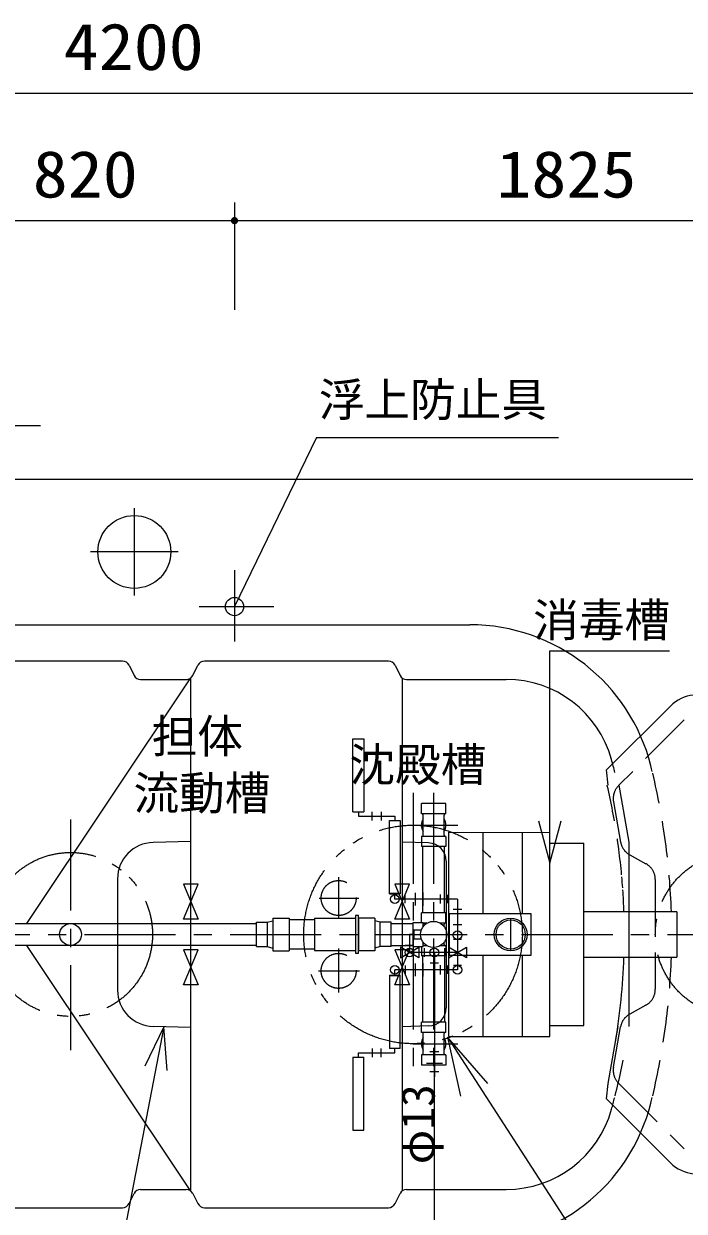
# Model space of a CAD drawing. Units: millimetres, scale not verified. Extents: x -14850 to 14850, y -10500 to 10500.
# Drawn here: x -8421 to -6608, y 15 to 3275 of the extents above; entities that cross this region are included whole.
import ezdxf
from ezdxf.enums import TextEntityAlignment as Align

# ---------------------------------------------------------------- set-up
doc = ezdxf.new("R2010")
doc.units = ezdxf.units.MM
doc.header["$LTSCALE"] = 50
for name, pattern in [('CHAIN1', [8, 5, -1, 1, -1]), ('DASHED2', [3, 2, -1]), ('DASHED3', [4, 3, -1]), ('DOUBLE_CHAIN1', [8.8, 5, -1, 0.6, -0.6, 0.6, -1]), ('LONG_DASHED1', [7, 6, -1])]:
    doc.linetypes.add(name, pattern=pattern)
doc.layers.add('0-1_機器', color=3, linetype='Continuous', lineweight=25)
doc.layers.add('0-2_製作', color=5, linetype='Continuous', lineweight=25)
doc.styles.add('ＭＳ ゴシック', font='')
doc.styles.get('ＭＳ ゴシック').set_extended_font_data('MS Gothic')

msp = doc.modelspace()

# ---------------------------------------------------------------- linework, layer by layer
at = {"layer": '0-1_機器', "color": 4}
for q in [(-7842.21, 1674.86), (-6953.12, 2139.33)]:
    msp.add_line((-7617.36, 2139.33), q, dxfattribs=at)
at = {"layer": '0-1_機器', "color": 2}
msp.add_line((-10217.21, 2024.86), (-6017.21, 2024.86), dxfattribs=at)
at = {"layer": '0-1_機器', "color": 2, "linetype": 'CHAIN1'}
for p, q in [((-8117.21, 1944.86), (-8117.21, 1704.86)), ((-7997.21, 1824.86), (-8237.21, 1824.86))]:
    msp.add_line(p, q, dxfattribs=at)
at = {"layer": '0-1_機器', "color": 7}
for p, q in [((-7842.21, 1775.07), (-7842.21, 1578.58)), ((-7939.53, 1674.86), (-7734.39, 1674.86))]:
    msp.add_line(p, q, dxfattribs=at)
at = {"layer": '0-1_機器'}
for p, q in [((-9643.12, 1624.86), (-7195.99, 1624.86)), ((-6976.43, 494.71), (-6976.43, 1553.33)), ((-6976.43, 1553.33), (-6648.74, 1553.33)), ((-8149.57, 1524.86), (-8714.85, 1524.86)), ((-8131.68, 1513.81), (-8117.74, 1485.92)), ((-7956.68, 1485.92), (-7942.74, 1513.81)), ((-7419.57, 1524.86), (-7924.85, 1524.86)), ((-7401.68, 1513.81), (-7387.74, 1485.92)), ((-8412.19, 804.86), (-7962.21, 1479.14)), ((-8099.85, 1474.86), (-7971.24, 1474.86)), ((-7962.21, 70.59), (-7962.21, 1479.14)), ((-7382.21, 1479.14), (-7382.21, 70.59)), ((-7369.85, 1474.86), (-7096.52, 1474.86)), ((-7517.21, 1111.86), (-7517.21, 1311.86)), ((-7517.21, 1311.86), (-7487.21, 1311.86)), ((-7487.21, 1311.86), (-7487.21, 1111.86)), ((-6759.17, 1027.88), (-6786.77, 1184.41)), ((-7517.21, 1111.86), (-7487.21, 1111.86)), ((-7502.21, 1111.86), (-7502.21, 1099.86)), ((-7464.71, 1087.86), (-7464.71, 1111.86)), ((-7439.71, 1111.86), (-7439.71, 1087.86)), ((-7262.21, 1133.86), (-7329.21, 1133.86)), ((-7329.21, 1105.77), (-7329.21, 1133.86)), ((-7262.21, 1105.77), (-7262.21, 1133.86)), ((-7502.21, 1099.86), (-7402.21, 1099.86)), ((-7417.21, 886.36), (-7417.21, 1087.86)), ((-7417.21, 1087.86), (-7387.21, 1087.86)), ((-7402.21, 1099.86), (-7402.21, 1087.86)), ((-7387.21, 1087.86), (-7387.21, 886.36)), ((-7262.21, 1105.77), (-7329.21, 1105.77)), ((-7324.31, 1047.06), (-7324.31, 1102.67)), ((-7267.11, 1047.06), (-7267.11, 1102.67)), ((-7329.21, 1043.96), (-7329.21, 1015.86)), ((-7262.21, 1043.96), (-7329.21, 1043.96)), ((-7262.21, 1043.96), (-7262.21, 1015.86)), ((-7254.18, 1055.33), (-6976.43, 1055.02)), ((-7254.18, 494.39), (-7254.18, 1055.33)), ((-7160.17, 832.36), (-7160.17, 1055.23)), ((-7052.77, 1055.1), (-7052.77, 832.36)), ((-7962.21, 1030.13), (-8065.83, 1027.41)), ((-7309.9, 1026.14), (-7382.21, 1028.03)), ((-7262.21, 1015.86), (-7329.21, 1015.86)), ((-7325.71, 833.86), (-7325.71, 1015.86)), ((-7265.71, 833.86), (-7265.71, 1015.86)), ((-6976.43, 1025.02), (-6883.27, 1025.02)), ((-6883.27, 524.71), (-6883.27, 1025.02)), ((-6759.17, 521.85), (-6759.17, 1027.88)), ((-7261.21, 976.16), (-7261.21, 573.57)), ((-8163.21, 927.45), (-8163.21, 622.28)), ((-7417.21, 887.86), (-7387.21, 887.86)), ((-7417.21, 886.36), (-7387.21, 886.36)), ((-7402.21, 871.86), (-7402.21, 886.36)), ((-7374.15, 860.36), (-7374.15, 883.36)), ((-7346.21, 889.36), (-7346.21, 854.36)), ((-7325.21, 890.36), (-7325.21, 853.36)), ((-7278.21, 884.36), (-7278.21, 859.36)), ((-7258.21, 883.36), (-7258.21, 860.36)), ((-7230.21, 871.86), (-7402.21, 871.86)), ((-7230.21, 871.86), (-7230.21, 677.86)), ((-7737.21, 819.86), (-7692.21, 819.86)), ((-7737.21, 819.86), (-7737.21, 729.86)), ((-7692.21, 819.86), (-7692.21, 729.86)), ((-7622.21, 819.36), (-7509.71, 819.36)), ((-7622.21, 819.36), (-7622.21, 730.36)), ((-7502.21, 722.86), (-7502.21, 826.86)), ((-7457.21, 819.86), (-7502.21, 819.86)), ((-7457.21, 819.86), (-7457.21, 729.86)), ((-7262.21, 833.86), (-7329.21, 833.86)), ((-7329.21, 807.61), (-7329.21, 833.86)), ((-7262.21, 805.77), (-7262.21, 833.86)), ((-7252.18, 717.36), (-7252.18, 832.36)), ((-7252.18, 832.36), (-7029.18, 832.36)), ((-7241.71, 843.86), (-7218.71, 843.86)), ((-7029.18, 832.36), (-7029.18, 717.36)), ((-6628.46, 837.36), (-6883.27, 837.36)), ((-6628.46, 837.36), (-6628.46, 712.36)), ((-9740.21, 804.86), (-7782.21, 804.86)), ((-7782.21, 741.36), (-7782.21, 808.36)), ((-7752.21, 808.36), (-7752.21, 741.36)), ((-7622.21, 814.86), (-7692.21, 814.86)), ((-7442.21, 741.36), (-7442.21, 808.36)), ((-7412.21, 741.36), (-7412.21, 808.36)), ((-7412.21, 804.86), (-7351.71, 804.86)), ((-7351.71, 742.11), (-7351.71, 807.31)), ((-7351.41, 807.61), (-7324.21, 807.61)), ((-7324.21, 796.68), (-7324.21, 807.61)), ((-7313.96, 805.77), (-7324.21, 805.77)), ((-7324.21, 805.36), (-7314.62, 805.36)), ((-7262.21, 805.77), (-7277.46, 805.77)), ((-7267.11, 796.54), (-7267.11, 802.67)), ((-7218.71, 800.86), (-7241.71, 800.86)), ((-7361.71, 774.86), (-7361.71, 725.36)), ((-7349.71, 774.86), (-7361.71, 774.86)), ((-7267.11, 747.06), (-7267.11, 753.19)), ((-7219.21, 760.86), (-7241.21, 760.86)), ((-7782.21, 744.86), (-9740.21, 744.86)), ((-7962.21, 70.59), (-8412.19, 744.86)), ((-7737.21, 729.86), (-7692.21, 729.86)), ((-7622.21, 734.86), (-7692.21, 734.86)), ((-7622.21, 730.36), (-7509.71, 730.36)), ((-7502.21, 722.86), (-7509.71, 722.86)), ((-7457.21, 729.86), (-7502.21, 729.86)), ((-7412.21, 744.86), (-7351.71, 744.86)), ((-7351.71, 744.4), (-7373.71, 744.4)), ((-7230.21, 725.36), (-7361.71, 725.36)), ((-7329.21, 742.11), (-7329.21, 715.86)), ((-7324.21, 744.36), (-7314.62, 744.36)), ((-7313.96, 743.96), (-7324.21, 743.96)), ((-7321.71, 736.86), (-7321.71, 713.86)), ((-7293.71, 725.36), (-7293.71, 383.91)), ((-7262.21, 743.96), (-7277.46, 743.96)), ((-7265.71, 736.86), (-7265.71, 533.86)), ((-7262.21, 743.96), (-7262.21, 715.86)), ((-7029.18, 717.36), (-7252.18, 717.36)), ((-7160.17, 494.5), (-7160.17, 717.36)), ((-7052.77, 717.36), (-7052.77, 494.62)), ((-7374.15, 689.36), (-7374.15, 666.36)), ((-7346.21, 695.36), (-7346.21, 660.36)), ((-7329.32, 690.39), (-7329.32, 690.36)), ((-7262.21, 715.86), (-7329.21, 715.86)), ((-7325.71, 533.86), (-7325.71, 715.86)), ((-7325.21, 696.36), (-7325.21, 659.36)), ((-7305.21, 697.36), (-7282.21, 697.36)), ((-7278.21, 690.36), (-7278.21, 665.36)), ((-7258.21, 689.36), (-7258.21, 666.36)), ((-7219.21, 689.86), (-7241.21, 689.86)), ((-6883.27, 712.36), (-6628.46, 712.36)), ((-7417.21, 663.36), (-7417.21, 461.86)), ((-7417.21, 663.36), (-7387.21, 663.36)), ((-7417.21, 661.86), (-7387.21, 661.86)), ((-7230.21, 677.86), (-7402.21, 677.86)), ((-7402.21, 663.36), (-7402.21, 677.86)), ((-7387.21, 461.86), (-7387.21, 663.36)), ((-7962.21, 519.6), (-8065.83, 522.31)), ((-7309.9, 523.59), (-7382.21, 521.69)), ((-7262.21, 533.86), (-7329.21, 533.86)), ((-7329.21, 505.77), (-7329.21, 533.86)), ((-7262.21, 505.77), (-7262.21, 533.86)), ((-6976.43, 524.71), (-6883.27, 524.71)), ((-8035.75, 521.53), (-8263.31, -657.85)), ((-7262.21, 505.77), (-7329.21, 505.77)), ((-7324.31, 447.06), (-7324.31, 502.67)), ((-7267.11, 447.06), (-7267.11, 502.67)), ((-7257.67, 493.12), (-7221.93, 330.69)), ((-7146.81, 365.56), (-7257.67, 493.12)), ((-7257.67, 493.12), (-6711.21, -352.92)), ((-7254.18, 494.39), (-6976.43, 494.71)), ((-7464.71, 461.86), (-7464.71, 437.86)), ((-7439.71, 437.86), (-7439.71, 461.86)), ((-7387.21, 461.86), (-7417.21, 461.86)), ((-7402.21, 449.86), (-7402.21, 461.86)), ((-7517.21, 437.86), (-7517.21, 237.86)), ((-7517.21, 437.86), (-7487.21, 437.86)), ((-7502.21, 437.86), (-7502.21, 449.86)), ((-7502.21, 449.86), (-7402.21, 449.86)), ((-7487.21, 237.86), (-7487.21, 437.86)), ((-7329.21, 443.96), (-7329.21, 415.86)), ((-7262.21, 443.96), (-7329.21, 443.96)), ((-7305.71, 453.51), (-7281.71, 453.51)), ((-7262.21, 443.96), (-7262.21, 415.86)), ((-7262.21, 415.86), (-7329.21, 415.86)), ((-7315.71, 421.51), (-7271.71, 421.51)), ((-7305.71, 398.51), (-7281.71, 398.51)), ((-7517.21, 237.86), (-7487.21, 237.86)), ((-8099.85, 74.86), (-7974.57, 74.86)), ((-7369.85, 74.86), (-7096.52, 74.86)), ((-8131.68, 35.92), (-8117.74, 63.81)), ((-7956.68, 63.81), (-7942.74, 35.92)), ((-7401.68, 35.92), (-7387.74, 63.81)), ((-8714.85, 24.86), (-8149.57, 24.86)), ((-7924.85, 24.86), (-7419.57, 24.86))]:
    msp.add_line(p, q, dxfattribs=at)
at = {"layer": '0-1_機器', "linetype": 'DASHED3'}
for p, q in [((-6607.85, 1363.62), (-6788.2, 1183.27)), ((-6802.08, 1139.23), (-6782.56, 1028.49)), ((-6757.36, 993.33), (-6713.17, 969.1)), ((-6687.21, 925.26), (-6687.21, 624.47)), ((-6713.17, 580.63), (-6757.36, 556.4)), ((-6802.08, 410.5), (-6782.56, 521.24)), ((-6788.2, 366.46), (-6607.85, 186.1))]:
    msp.add_line(p, q, dxfattribs=at)
at = {"layer": '0-1_機器', "linetype": 'CHAIN1'}
for p, q in [((-7352.21, 1163.48), (-7352.21, 383.91)), ((-7295.71, 1163.48), (-7295.71, 383.91)), ((-8292.21, 1090.23), (-8292.21, 457.16)), ((-7352.44, 1074.86), (-7229.22, 1074.86)), ((-7556.42, 931.87), (-7556.42, 818.16)), ((-7609.97, 874.86), (-7500.94, 874.86)), ((-7084.18, 729.86), (-7084.18, 819.86)), ((-10254.09, 774.86), (-6028.95, 774.86)), ((-7556.42, 736.56), (-7556.42, 615.87)), ((-7611.98, 674.86), (-7498.94, 674.86)), ((-7352.44, 474.86), (-7229.22, 474.86))]:
    msp.add_line(p, q, dxfattribs=at)
at = {"layer": '0-1_機器', "linetype": 'LONG_DASHED1'}
for p, q in [((-7402.21, 887.86), (-7402.21, 886.36)), ((-7502.21, 819.86), (-7502.21, 729.86)), ((-7293.71, 527.05), (-7293.71, 398.51))]:
    msp.add_line(p, q, dxfattribs=at)
at = {"layer": '0-1_機器'}
for points in [[(-8786.76, 774.86), (-9081.99, 2172.18), (-8375.11, 2172.18)], [(-6816.77, 1184.41), (-6821.39, 1226.45), (-6646.03, 1401.81)], [(-7007.49, 1086.74), (-6976.43, 970.83), (-6945.37, 1086.74)], [(-7502.21, 826.86), (-7509.71, 826.86), (-7509.71, 722.86)], [(-7782.21, 808.36), (-7752.21, 808.36), (-7737.21, 812.36)], [(-7412.21, 808.36), (-7442.21, 808.36), (-7457.21, 812.36)], [(-7329.53, 786.86), (-7349.71, 786.86), (-7349.71, 762.86), (-7329.53, 762.86)], [(-7351.71, 742.11), (-7324.21, 742.11), (-7324.21, 753.05)], [(-7782.21, 741.36), (-7752.21, 741.36), (-7737.21, 737.36)], [(-7412.21, 741.36), (-7442.21, 741.36), (-7457.21, 737.36)], [(-6646.03, 147.92), (-6821.39, 323.28), (-6816.77, 365.32), (-6789.17, 521.85)], [(-8027.21, 401.83), (-8035.75, 521.53), (-8088.21, 413.6)]]:
    msp.add_lwpolyline(points, dxfattribs=at)
for points in [[(-7942.21, 912.86), (-7982.21, 912.86), (-7942.21, 816.86), (-7982.21, 816.86)], [(-7362.21, 912.86), (-7402.21, 912.86), (-7362.21, 816.86), (-7402.21, 816.86)], [(-7942.21, 732.86), (-7982.21, 732.86), (-7942.21, 636.86), (-7982.21, 636.86)], [(-7362.21, 732.86), (-7402.21, 732.86), (-7362.21, 636.86), (-7402.21, 636.86)], [(-7336.71, 710.36), (-7386.71, 740.36), (-7386.71, 710.36), (-7336.71, 740.36)], [(-7205.21, 710.36), (-7255.21, 740.36), (-7255.21, 710.36), (-7205.21, 740.36)]]:
    msp.add_lwpolyline(points, close=True, dxfattribs=at)
at = {"layer": '0-1_機器', "color": 6}
msp.add_lwpolyline([(-5922.83, -30.79), (-7293.71, -30.79), (-7293.71, 421.51)], dxfattribs=at)
at = {"layer": '0-1_機器', "color": 2}
msp.add_circle((-8117.21, 1824.86), 100, dxfattribs=at)
at = {"layer": '0-1_機器', "color": 7}
msp.add_circle((-7842.21, 1674.86), 25, dxfattribs=at)
at = {"layer": '0-1_機器', "linetype": 'DOUBLE_CHAIN1'}
for centre, radius in [((-7352.21, 774.86), 300), ((-8292.21, 774.86), 225), ((-7556.42, 874.86), 48), ((-7556.42, 674.86), 48)]:
    msp.add_circle(centre, radius, dxfattribs=at)
at = {"layer": '0-1_機器', "linetype": 'CHAIN1'}
msp.add_circle((-6462.21, 774.86), 225, dxfattribs=at)
at = {"layer": '0-1_機器'}
for centre, radius in [((-7402.21, 871.86), 12), ((-7084.18, 774.86), 45), ((-8292.21, 774.86), 30), ((-7295.71, 774.86), 35.89), ((-7230.21, 772.86), 12), ((-7084.18, 774.86), 40), ((-7361.71, 725.36), 12), ((-7293.71, 725.36), 12), ((-7402.21, 677.86), 12), ((-7230.21, 677.86), 12)]:
    msp.add_circle(centre, radius, dxfattribs=at)
for centre, radius, start, end in [((-7195.99, 1112.86), 512, 14.09413, 90), ((-8149.57, 1504.86), 20, 26.56505, 90), ((-7924.85, 1504.86), 20, 90, 153.43494), ((-7419.57, 1504.86), 20, 26.56505, 90), ((-8099.85, 1494.86), 20, 206.56503, 270), ((-7974.57, 1494.86), 20, 270, 333.43494), ((-7369.85, 1494.86), 20, 206.56503, 270), ((-7096.52, 1174.86), 300, 15.466, 90), ((-6572.49, 1328.27), 104, 95.38419, 135), ((-8542.21, 774.86), 1800, 14.29152, 15.466), ((-8542.21, 774.86), 1900, 13.62047, 14.09413), ((-7295.71, 1074.86), 33.5, 148.62476, 211.37523), ((-7327.41, 1102.67), 3.1, 0, 90), ((-7264.01, 1102.67), 3.1, 90, 180), ((-7295.71, 1074.86), 33.5, 328.62476, 31.37523), ((-7327.41, 1047.06), 3.1, 270, 0), ((-7264.01, 1047.06), 3.1, 180, 270), ((-8063.21, 927.45), 100, 91.5, 180), ((-7311.21, 976.16), 50, 0, 88.5), ((-8572.21, 774.86), 1800, 4.06488, 5.04387), ((-8572.21, 774.86), 1800, 1.98982, 3.90573), ((-7351.41, 807.31), 0.3, 90, 180), ((-7264.01, 802.67), 3.1, 90, 180), ((-7264.01, 747.06), 3.1, 180, 270), ((-8572.21, 774.86), 1800, 350.53392, 358.01016), ((-8063.21, 622.28), 100, 180, 268.5), ((-7311.21, 573.57), 50, 271.5, 0), ((-7295.71, 474.86), 33.5, 148.62476, 211.37523), ((-7327.41, 502.67), 3.1, 0, 90), ((-7264.01, 502.67), 3.1, 90, 180), ((-7295.71, 474.86), 33.5, 328.62476, 31.37523), ((-7327.41, 447.06), 3.1, 270, 0), ((-7264.01, 447.06), 3.1, 180, 270), ((-8542.21, 774.86), 1800, 344.53398, 345.60722), ((-8542.21, 774.86), 1900, 345.90585, 346.37952), ((-7195.99, 436.86), 512, 270, 345.90585), ((-7096.52, 374.86), 300, 270, 344.53398), ((-6572.49, 221.46), 104, 225, 264.6158), ((-8099.85, 54.86), 20, 90, 153.43494), ((-7974.57, 54.86), 20, 26.56505, 90), ((-7369.85, 54.86), 20, 90, 153.43494), ((-8149.57, 44.86), 20, 270, 333.43494), ((-7924.85, 44.86), 20, 206.56503, 270), ((-7419.57, 44.86), 20, 270, 333.43494)]:
    msp.add_arc(centre, radius, start, end, dxfattribs=at)
at = {"layer": '0-1_機器', "linetype": 'DASHED2'}
for centre, radius, start, end in [((-8572.21, 774.86), 1800, 5.203, 14.23361), ((-8542.21, 774.86), 1900, 1.88506, 13.4697), ((-8542.21, 774.86), 1900, 346.53029, 358.11493), ((-8542.21, 774.86), 1800, 345.76636, 350.37476)]:
    msp.add_arc(centre, radius, start, end, dxfattribs=at)
at = {"layer": '0-1_機器', "linetype": 'DASHED3'}
for centre, start, end in [((-6752.84, 1147.91), 135, 190), ((-6733.32, 1037.17), 190, 241.2621), ((-6737.21, 925.26), 0, 61.2621), ((-6737.21, 624.47), 298.73788, 0), ((-6733.32, 512.56), 118.73788, 170), ((-6752.84, 401.81), 170, 225)]:
    msp.add_arc(centre, 50, start, end, dxfattribs=at)
at = {"layer": '0-2_製作', "color": 2}
for p, q in [((-10217.21, 3084.19), (-6017.21, 3084.19)), ((-7842.21, 2784.19), (-7842.21, 2489.03)), ((-8662.21, 2734.19), (-7842.21, 2734.19)), ((-7842.21, 2734.19), (-6017.21, 2734.19))]:
    msp.add_line(p, q, dxfattribs=at)
at = {"layer": '0-2_製作'}
for points in [[(-7849.91, 2740.57), (-7852.21, 2734.19), (-7852.19, 2734.82)], [(-7849.91, 2740.57), (-7842.21, 2734.19), (-7852.21, 2734.19)], [(-7849.91, 2740.57), (-7852.19, 2734.82), (-7850.65, 2739.55)], [(-7850.65, 2739.55), (-7852.19, 2734.82), (-7852.03, 2736.07)], [(-7850.65, 2739.55), (-7852.03, 2736.07), (-7851.26, 2738.45)], [(-7851.26, 2738.45), (-7852.03, 2736.07), (-7851.72, 2737.28)], [(-7849.05, 2741.48), (-7842.21, 2734.19), (-7849.91, 2740.57)], [(-7848.09, 2742.28), (-7842.21, 2734.19), (-7849.05, 2741.48)], [(-7847.03, 2742.96), (-7842.21, 2734.19), (-7848.09, 2742.28)], [(-7845.89, 2743.49), (-7842.21, 2734.19), (-7847.03, 2742.96)], [(-7844.7, 2743.88), (-7842.21, 2734.19), (-7845.89, 2743.49)], [(-7843.46, 2744.12), (-7842.21, 2734.19), (-7844.7, 2743.88)], [(-7842.21, 2744.19), (-7842.21, 2734.19), (-7843.46, 2744.12)], [(-7841.58, 2744.18), (-7842.21, 2734.19), (-7842.21, 2744.19)], [(-7840.33, 2744.02), (-7842.21, 2734.19), (-7841.58, 2744.18)], [(-7839.12, 2743.71), (-7842.21, 2734.19), (-7840.33, 2744.02)], [(-7837.95, 2743.24), (-7842.21, 2734.19), (-7839.12, 2743.71)], [(-7837.95, 2743.24), (-7832.21, 2734.19), (-7842.21, 2734.19)], [(-7836.85, 2742.64), (-7832.21, 2734.19), (-7837.95, 2743.24)], [(-7835.83, 2741.9), (-7832.21, 2734.19), (-7836.85, 2742.64)], [(-7834.92, 2741.04), (-7832.21, 2734.19), (-7835.83, 2741.9)], [(-7834.12, 2740.07), (-7832.21, 2734.19), (-7834.92, 2741.04)], [(-7833.45, 2739.01), (-7832.21, 2734.19), (-7834.12, 2740.07)], [(-7832.91, 2737.88), (-7832.21, 2734.19), (-7833.45, 2739.01)], [(-7842.21, 2734.19), (-7852.13, 2732.94), (-7852.21, 2734.19)], [(-7842.21, 2734.19), (-7851.89, 2731.71), (-7852.13, 2732.94)], [(-7842.21, 2734.19), (-7851.51, 2730.51), (-7851.89, 2731.71)], [(-7842.21, 2734.19), (-7850.97, 2729.38), (-7851.51, 2730.51)], [(-7842.21, 2734.19), (-7850.3, 2728.32), (-7850.97, 2729.38)], [(-7842.21, 2734.19), (-7849.5, 2727.35), (-7850.3, 2728.32)], [(-7842.21, 2734.19), (-7848.58, 2726.49), (-7849.5, 2727.35)], [(-7842.21, 2734.19), (-7847.57, 2725.75), (-7848.58, 2726.49)], [(-7842.21, 2734.19), (-7846.47, 2725.15), (-7847.57, 2725.75)], [(-7842.21, 2734.19), (-7845.3, 2724.68), (-7846.47, 2725.15)], [(-7842.21, 2724.19), (-7845.3, 2724.68), (-7842.21, 2734.19)], [(-7842.21, 2724.19), (-7844.08, 2724.37), (-7845.3, 2724.68)], [(-7842.21, 2724.19), (-7842.84, 2724.21), (-7844.08, 2724.37)], [(-7832.21, 2734.19), (-7842.21, 2724.19), (-7842.21, 2734.19)], [(-7832.21, 2734.19), (-7840.96, 2724.27), (-7842.21, 2724.19)], [(-7832.21, 2734.19), (-7839.72, 2724.51), (-7840.96, 2724.27)], [(-7832.21, 2734.19), (-7838.53, 2724.9), (-7839.72, 2724.51)], [(-7832.21, 2734.19), (-7837.39, 2725.43), (-7838.53, 2724.9)], [(-7832.21, 2734.19), (-7836.33, 2726.1), (-7837.39, 2725.43)], [(-7832.21, 2734.19), (-7835.36, 2726.91), (-7836.33, 2726.1)], [(-7832.21, 2734.19), (-7834.5, 2727.82), (-7835.36, 2726.91)], [(-7832.21, 2734.19), (-7833.77, 2728.84), (-7834.5, 2727.82)], [(-7832.23, 2733.57), (-7833.77, 2728.84), (-7832.21, 2734.19)], [(-7832.39, 2732.32), (-7833.77, 2728.84), (-7832.23, 2733.57)], [(-7832.39, 2732.32), (-7833.16, 2729.94), (-7833.77, 2728.84)], [(-7832.7, 2731.1), (-7833.16, 2729.94), (-7832.39, 2732.32)], [(-7832.52, 2736.68), (-7832.21, 2734.19), (-7832.91, 2737.88)], [(-7832.29, 2735.45), (-7832.21, 2734.19), (-7832.52, 2736.68)]]:
    msp.add_solid(points, dxfattribs=at)

# ---------------------------------------------------------------- texts
at = {"layer": '0-1_機器', "color": 4, "style": 'ＭＳ ゴシック'}
for s, p in [('浮上防止具', (-7610.72, 2169.54)), ('消毒槽', (-7022.5, 1564.36)), ('担体', (-8069.4, 1245.54)), ('沈殿槽', (-7526.72, 1167.54)), ('流動槽', (-8119.39, 1089.54))]:
    msp.add_text(s, height=91.79, dxfattribs=at).set_placement(p, align=Align.BOTTOM_LEFT)
msp.add_text('φ13', height=91.79, rotation=90, dxfattribs=at).set_placement((-7265.14, 143.94), align=Align.BOTTOM_LEFT)
at = {"layer": '0-2_製作', "color": 4, "style": 'ＭＳ ゴシック', "width": 1.1}
for s, p in [('4200', (-8310.96, 3109.19)), ('820', (-8395.96, 2759.19)), ('1825', (-7123.46, 2759.19))]:
    msp.add_text(s, height=128.4, dxfattribs=at).set_placement(p, align=Align.BOTTOM_LEFT)

doc.saveas('drawing.dxf')
